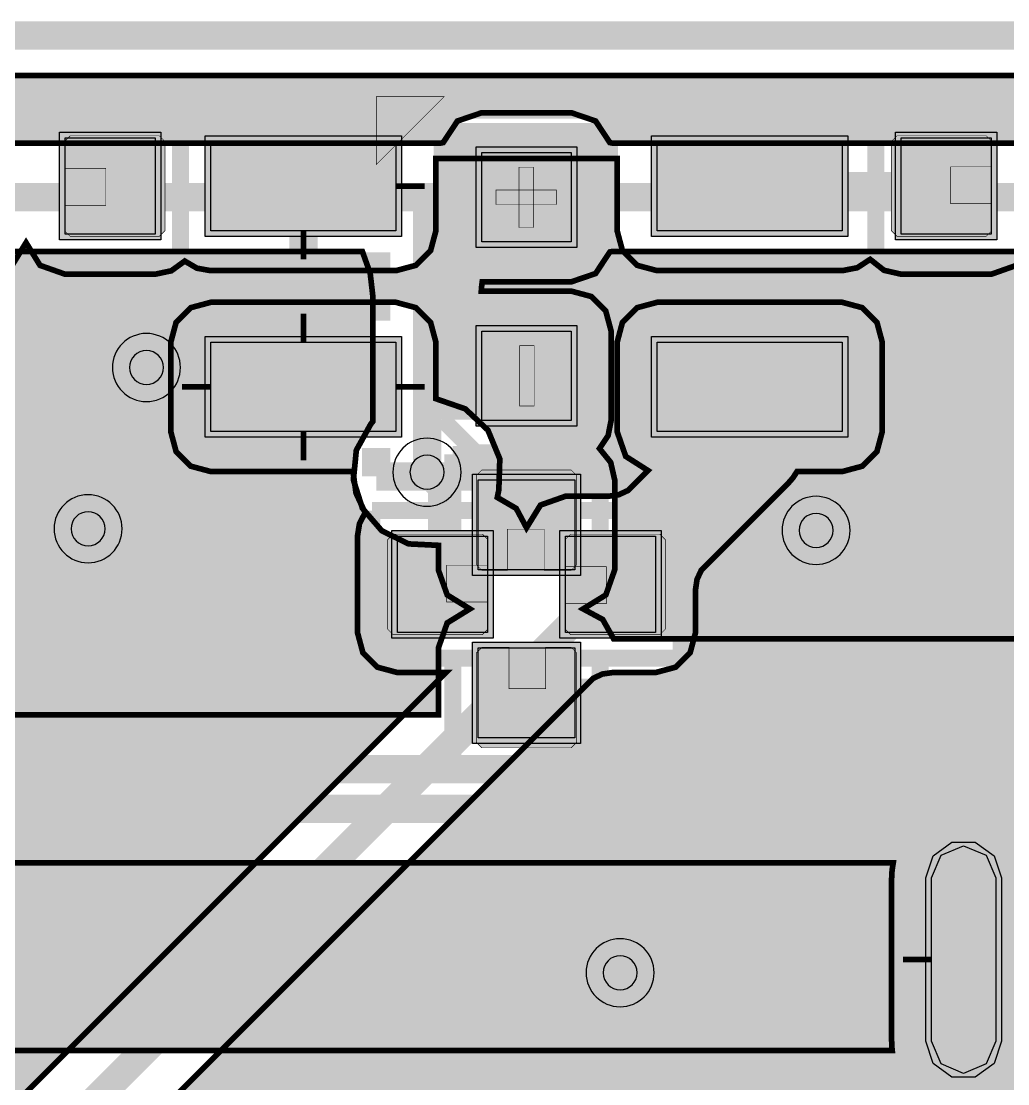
# Model space of a CAD drawing. Header units: millimetres. Extents: x -9 to 147, y 43 to 89.
# Drawn here: x 94.16 to 103, y 67.86 to 77.38 of the extents above; entities that cross this region are included whole.
import ezdxf

# ---------------------------------------------------------------- set-up
doc = ezdxf.new("R2010")
doc.units = ezdxf.units.MM
doc.header["$MEASUREMENT"] = 0
for name, color, linetype, true_color in [('Board-Outline-Layer', 7, 'Continuous', 0xff00ff), ('Bottom-Layer', 7, 'Continuous', 0x0000ff), ('Bottom-Paste-Mask-Layer', 7, 'Continuous', 0x800000), ('Bottom-Silkscreen-Layer', 7, 'Continuous', 0x66cc33), ('Bottom-Solder-Mask-Layer', 7, 'Continuous', 0xaa00ff), ('Document-Layer', 7, 'Continuous', 0xffffff), ('Hole-Layer', 7, 'Continuous', 0x222222), ('Multi-Layer', 7, 'Continuous', 0xc0c0c0), ('Top-Layer', 7, 'Continuous', 0xff0000), ('Top-Paste-Mask-Layer', 7, 'Continuous', 0x808080), ('Top-Silkscreen-Layer', 7, 'Continuous', 0xffcc00), ('Top-Solder-Mask-Layer', 7, 'Continuous', 0x800080)]:
    doc.layers.add(name, color=color, linetype=linetype, true_color=true_color)

msp = doc.modelspace()

# ---------------------------------------------------------------- hatches: boundary and pattern name
at = {"layer": 'Bottom-Layer'}
for points in [[(95.3599, 76.3322), (95.3599, 75.4682), (94.5534, 75.4682), (94.5534, 76.3322)], [(95.8583, 76.3002), (97.5183, 76.3002), (97.5183, 75.5002), (95.8583, 75.5002)], [(99.8583, 76.3002), (101.5183, 76.3002), (101.5183, 75.5002), (99.8583, 75.5002)], [(102.8532, 76.3322), (102.8532, 75.4682), (102.0467, 75.4682), (102.0467, 76.3322)], [(81.2354, 71.4894), (81.3178, 71.5276), (81.4076, 71.5406), (81.8448, 71.5406), (82.0239, 71.5886), (82.155, 71.7197), (82.203, 71.8988), (82.203, 72.285), (82.2161, 72.3749), (82.2542, 72.4573), (83.0313, 73.2344), (83.0756, 73.2853), (83.1124, 73.342), (83.5182, 73.342), (83.6973, 73.39), (83.8284, 73.5211), (83.8764, 73.7001), (83.8764, 74.5001), (83.8284, 74.6792), (83.6973, 74.8103), (83.5182, 74.8583), (81.8582, 74.8583), (81.6792, 74.8103), (81.5481, 74.6792), (81.5001, 74.5001), (81.5001, 73.7001), (81.5775, 73.4778), (81.7763, 73.3515), (81.5969, 73.1721), (81.5145, 73.134), (81.4246, 73.1209), (81.0384, 73.1209), (80.8133, 73.0414), (80.6882, 72.8381), (80.5969, 73.0103), (80.429, 73.1092), (80.4428, 73.1761), (80.4515, 73.4553), (80.3445, 73.7133), (80.1407, 73.9044), (79.8764, 73.9946), (79.8764, 74.5001), (79.8284, 74.6792), (79.6973, 74.8103), (79.5182, 74.8583), (77.8582, 74.8583), (77.6438, 74.787), (77.5147, 74.6015), (77.5147, 74.8682), (77.5435, 75.0561), (77.6269, 75.2268), (77.7351, 75.1639), (77.8582, 75.1421), (79.5182, 75.1421), (79.6973, 75.1901), (79.8284, 75.3212), (79.8764, 75.5002), (79.8764, 76.147), (81.5001, 76.147), (81.5001, 75.5002), (81.5481, 75.3212), (81.6792, 75.1901), (81.8582, 75.1421), (83.5182, 75.1421), (83.6529, 75.1684), (83.7679, 75.2434), (83.8921, 75.1451), (84.0467, 75.1101), (84.8531, 75.1101), (85.0782, 75.1896), (85.2033, 75.3929), (85.3284, 75.1896), (85.5534, 75.1101), (86.3599, 75.1101), (86.5052, 75.1409), (86.6255, 75.228), (86.7342, 75.1643), (86.8583, 75.1421), (88.5183, 75.1421), (88.6973, 75.1901), (88.8284, 75.3212), (88.8764, 75.5002), (88.8764, 76.147), (90.5001, 76.147), (90.5001, 75.5002), (90.5481, 75.3212), (90.6792, 75.1901), (90.8583, 75.1421), (92.5183, 75.1421), (92.653, 75.1684), (92.7679, 75.2434), (92.8922, 75.1451), (93.0467, 75.1101), (93.8532, 75.1101), (94.0782, 75.1896), (94.2033, 75.3929), (94.3284, 75.1896), (94.5534, 75.1101), (95.3599, 75.1101), (95.5052, 75.1409), (95.6255, 75.228), (95.7342, 75.1643), (95.8583, 75.1421), (97.5183, 75.1421), (97.6973, 75.1901), (97.8284, 75.3212), (97.8764, 75.5002), (97.8764, 76.147), (99.5001, 76.147), (99.5001, 75.5002), (99.5481, 75.3212), (99.6792, 75.1901), (99.8583, 75.1421), (101.5183, 75.1421), (101.653, 75.1684), (101.7679, 75.2434), (101.8922, 75.1451), (102.0467, 75.1101), (102.8532, 75.1101), (103.0782, 75.1896), (103.2033, 75.3929), (103.3284, 75.1896), (103.5534, 75.1101), (104.3599, 75.1101), (104.5052, 75.1409), (104.6256, 75.228), (104.7342, 75.1643), (104.8583, 75.1421), (106.5183, 75.1421), (106.6974, 75.1901), (106.8285, 75.3212), (106.8764, 75.5002), (106.8764, 76.147), (108.5002, 76.147), (108.5002, 75.5002), (108.5481, 75.3212), (108.6792, 75.1901), (108.8583, 75.1421), (110.5183, 75.1421), (110.653, 75.1684), (110.7679, 75.2434), (110.8922, 75.1451), (111.0467, 75.1101), (111.8532, 75.1101), (112.0782, 75.1896), (112.2033, 75.3929), (112.3284, 75.1896), (112.5534, 75.1101), (113.3599, 75.1101), (113.5052, 75.1409), (113.6256, 75.228), (113.7343, 75.1643), (113.8583, 75.1421), (115.5183, 75.1421), (115.6974, 75.1901), (115.8285, 75.3212), (115.8765, 75.5002), (115.8765, 76.147), (117.5002, 76.147), (117.5002, 75.5002), (117.5482, 75.3212), (117.6792, 75.1901), (117.8583, 75.1421), (119.5183, 75.1421), (119.653, 75.1684), (119.7679, 75.2434), (119.8922, 75.1451), (120.0467, 75.1101), (120.8532, 75.1101), (121.0782, 75.1896), (121.2033, 75.3929), (121.3284, 75.1896), (121.5535, 75.1101), (122.3599, 75.1101), (122.5053, 75.1409), (122.6256, 75.228), (122.7343, 75.1643), (122.8583, 75.1421), (124.5183, 75.1421), (124.6974, 75.1901), (124.8285, 75.3212), (124.8765, 75.5002), (124.8765, 76.147), (124.9244, 76.147), (126.444, 74.6275), (126.4748, 74.5989), (126.5076, 74.5727), (126.5021, 74.5366), (126.5002, 74.5001), (126.5002, 73.7001), (126.5776, 73.4778), (126.7763, 73.3515), (126.597, 73.1721), (126.5145, 73.134), (126.4247, 73.1209), (126.0385, 73.1209), (125.8134, 73.0414), (125.6883, 72.8381), (125.597, 73.0103), (125.429, 73.1092), (125.4429, 73.1761), (125.4516, 73.4553), (125.3446, 73.7133), (125.1408, 73.9044), (124.8765, 73.9946), (124.8765, 74.5001), (124.8285, 74.6792), (124.6974, 74.8103), (124.5183, 74.8583), (122.8583, 74.8583), (122.6793, 74.8103), (122.5482, 74.6792), (122.5002, 74.5001), (122.5002, 73.7001), (122.5482, 73.5211), (122.6793, 73.39), (122.8583, 73.342), (124.1362, 73.342), (124.1626, 73.1505), (124.2431, 72.9748), (124.1914, 72.8744), (124.1736, 72.7628), (124.1736, 71.8988), (124.2216, 71.7197), (124.3527, 71.5886), (124.5317, 71.5406), (124.9655, 71.5406), (118.0839, 64.6591), (110.5071, 64.6591), (117.3374, 71.4894), (117.4198, 71.5276), (117.5097, 71.5406), (117.8449, 71.5406), (118.024, 71.5886), (118.1551, 71.7197), (118.2031, 71.8988), (118.2031, 72.285), (118.2161, 72.3749), (118.2543, 72.4573), (119.0314, 73.2344), (119.0757, 73.2853), (119.1125, 73.342), (119.5183, 73.342), (119.6974, 73.39), (119.8285, 73.5211), (119.8765, 73.7001), (119.8765, 74.5001), (119.8285, 74.6792), (119.6974, 74.8103), (119.5183, 74.8583), (117.8583, 74.8583), (117.6792, 74.8103), (117.5482, 74.6792), (117.5002, 74.5001), (117.5002, 73.7001), (117.5776, 73.4778), (117.7763, 73.3515), (117.5969, 73.1721), (117.5145, 73.134), (117.4247, 73.1209), (117.0384, 73.1209), (116.8134, 73.0414), (116.6883, 72.8381), (116.597, 73.0103), (116.429, 73.1092), (116.4429, 73.1761), (116.4516, 73.4553), (116.3446, 73.7133), (116.1408, 73.9044), (115.8765, 73.9946), (115.8765, 74.5001), (115.8285, 74.6792), (115.6974, 74.8103), (115.5183, 74.8583), (113.8583, 74.8583), (113.6792, 74.8103), (113.5482, 74.6792), (113.5002, 74.5001), (113.5002, 73.7001), (113.5482, 73.5211), (113.6792, 73.39), (113.8583, 73.342), (115.1362, 73.342), (115.1626, 73.1505), (115.2431, 72.9748), (115.1914, 72.8744), (115.1736, 72.7628), (115.1736, 72.747), (115.1605, 72.6572), (115.1224, 72.5748), (109.3241, 66.7765), (109.2935, 66.773), (109.0919, 66.7246), (108.915, 66.6163), (108.891, 66.5971), (106.128, 66.5971), (106.1039, 66.6163), (105.8381, 66.7543), (105.5388, 66.7613), (105.2668, 66.6359), (105.0778, 66.4037), (105.0102, 66.1119), (105.0778, 65.8202), (105.2668, 65.588), (105.5388, 65.4626), (105.8381, 65.4696), (106.1039, 65.6076), (106.128, 65.6268), (108.891, 65.6268), (108.915, 65.6076), (109.242, 65.457), (109.5994, 65.4993), (109.8821, 65.7221), (110.0067, 66.0598), (110.0102, 66.0904), (115.4057, 71.4859), (115.4647, 71.5257), (115.5342, 71.5406), (116.0164, 71.5406), (109.4909, 65.0151), (101.812, 65.0151), (108.2864, 71.4894), (108.3688, 71.5276), (108.4587, 71.5406), (108.8449, 71.5406), (109.024, 71.5886), (109.1551, 71.7197), (109.203, 71.8988), (109.203, 72.285), (109.2161, 72.3749), (109.2542, 72.4573), (110.0313, 73.2344), (110.0757, 73.2853), (110.1125, 73.342), (110.5183, 73.342), (110.6974, 73.39), (110.8285, 73.5211), (110.8764, 73.7001), (110.8764, 74.5001), (110.8285, 74.6792), (110.6974, 74.8103), (110.5183, 74.8583), (108.8583, 74.8583), (108.6792, 74.8103), (108.5481, 74.6792), (108.5002, 74.5001), (108.5002, 73.7001), (108.5776, 73.4778), (108.7763, 73.3515), (108.5969, 73.1721), (108.5145, 73.134), (108.4247, 73.1209), (108.0384, 73.1209), (107.8134, 73.0414), (107.6883, 72.8381), (107.597, 73.0103), (107.429, 73.1092), (107.4429, 73.1761), (107.4516, 73.4553), (107.3446, 73.7133), (107.1408, 73.9044), (106.8764, 73.9946), (106.8764, 74.5001), (106.8285, 74.6792), (106.6974, 74.8103), (106.5183, 74.8583), (104.8583, 74.8583), (104.6792, 74.8103), (104.5481, 74.6792), (104.5002, 74.5001), (104.5002, 73.7001), (104.5481, 73.5211), (104.6792, 73.39), (104.8583, 73.342), (106.1362, 73.342), (106.1626, 73.1505), (106.2431, 72.9748), (106.1914, 72.8744), (106.1736, 72.7628), (106.1736, 71.8988), (106.2215, 71.7197), (106.3526, 71.5886), (106.5317, 71.5406), (106.9654, 71.5406), (100.7959, 65.3711), (93.168, 65.3711), (99.2864, 71.4894), (99.3688, 71.5276), (99.4587, 71.5406), (99.8449, 71.5406), (100.024, 71.5886), (100.155, 71.7197), (100.203, 71.8988), (100.203, 72.285), (100.2161, 72.3749), (100.2542, 72.4573), (101.0313, 73.2344), (101.0757, 73.2853), (101.1125, 73.342), (101.5183, 73.342), (101.6973, 73.39), (101.8284, 73.5211), (101.8764, 73.7001), (101.8764, 74.5001), (101.8284, 74.6792), (101.6973, 74.8103), (101.5183, 74.8583), (99.8583, 74.8583), (99.6792, 74.8103), (99.5481, 74.6792), (99.5001, 74.5001), (99.5001, 73.7001), (99.5775, 73.4778), (99.7763, 73.3515), (99.5969, 73.1721), (99.5145, 73.134), (99.4246, 73.1209), (99.0384, 73.1209), (98.8134, 73.0414), (98.6883, 72.8381), (98.596, 73.0113), (98.4263, 73.1099), (98.4401, 73.1762), (98.4489, 73.4547), (98.3426, 73.7123), (98.1398, 73.9034), (97.8764, 73.9943), (97.8764, 74.5001), (97.8284, 74.6792), (97.6973, 74.8103), (97.5183, 74.8583), (95.8583, 74.8583), (95.6792, 74.8103), (95.5481, 74.6792), (95.5001, 74.5001), (95.5001, 73.7001), (95.5481, 73.5211), (95.6792, 73.39), (95.8583, 73.342), (97.1334, 73.342), (97.1601, 73.1494), (97.2416, 72.9729), (97.191, 72.8732), (97.1735, 72.7628), (97.1735, 71.8988), (97.2215, 71.7197), (97.3526, 71.5886), (97.5317, 71.5406), (97.9654, 71.5406), (92.1518, 65.7271), (84.524, 65.7271), (90.2864, 71.4894), (90.3688, 71.5276), (90.4586, 71.5406), (90.8449, 71.5406), (91.0239, 71.5886), (91.155, 71.7197), (91.203, 71.8988), (91.203, 72.285), (91.2161, 72.3749), (91.2542, 72.4573), (92.0313, 73.2344), (92.0756, 73.2853), (92.1125, 73.342), (92.5183, 73.342), (92.6973, 73.39), (92.8284, 73.5211), (92.8764, 73.7001), (92.8764, 74.5001), (92.8284, 74.6792), (92.6973, 74.8103), (92.5183, 74.8583), (90.8583, 74.8583), (90.6792, 74.8103), (90.5481, 74.6792), (90.5001, 74.5001), (90.5001, 73.7001), (90.5775, 73.4778), (90.7763, 73.3515), (90.5969, 73.1721), (90.5145, 73.134), (90.4246, 73.1209), (90.0384, 73.1209), (89.8134, 73.0414), (89.6883, 72.8381), (89.5959, 73.0114), (89.426, 73.11), (89.4396, 73.1756), (89.4485, 73.454), (89.3422, 73.7115), (89.1396, 73.9026), (88.8764, 73.9937), (88.8764, 74.5001), (88.8284, 74.6792), (88.6973, 74.8103), (88.5183, 74.8583), (86.8583, 74.8583), (86.6792, 74.8103), (86.5481, 74.6792), (86.5001, 74.5001), (86.5001, 73.7001), (86.5481, 73.5211), (86.6792, 73.39), (86.8583, 73.342), (88.1329, 73.342), (88.1596, 73.1491), (88.2412, 72.9722), (88.1908, 72.8728), (88.1735, 72.7628), (88.1735, 71.8988), (88.2215, 71.7197), (88.3526, 71.5886), (88.5317, 71.5406), (88.9654, 71.5406), (83.5078, 66.0831), (75.829, 66.0831)], [(95.8583, 74.5001), (97.5183, 74.5001), (97.5183, 73.7001), (95.8583, 73.7001)], [(99.8583, 74.5001), (101.5183, 74.5001), (101.5183, 73.7001), (99.8583, 73.7001)], [(98.3382, 72.7628), (98.3382, 71.8988), (97.5317, 71.8988), (97.5317, 72.7628)], [(99.8449, 72.7628), (99.8449, 71.8988), (99.0384, 71.8988), (99.0384, 72.7628)]]:
    msp.add_hatch(color=256, dxfattribs=at).paths.add_polyline_path(points)
at = {"layer": 'Bottom-Paste-Mask-Layer'}
for points in [[(95.3983, 75.4503), (94.5983, 75.4503), (94.5483, 75.5003), (94.5483, 75.7282), (94.9183, 75.7282), (94.9183, 76.0582), (94.5483, 76.0582), (94.5483, 76.3003), (94.5983, 76.3503), (95.3983, 76.3503), (95.4483, 76.3003), (95.4483, 75.5003)], [(95.3983, 75.4503), (94.5983, 75.4503), (94.5483, 75.5003), (94.5483, 75.7282), (94.9183, 75.7282), (94.9183, 76.0582), (94.5483, 76.0582), (94.5483, 76.3003), (94.5983, 76.3503), (95.3983, 76.3503), (95.4483, 76.3003), (95.4483, 75.5003)], [(95.8583, 76.3002), (97.5183, 76.3002), (97.5183, 75.5002), (95.8583, 75.5002)], [(99.8583, 76.3002), (101.5183, 76.3002), (101.5183, 75.5002), (99.8583, 75.5002)], [(102.0083, 76.3502), (102.8083, 76.3502), (102.8583, 76.3002), (102.8583, 76.0723), (102.4883, 76.0723), (102.4883, 75.7423), (102.8583, 75.7423), (102.8583, 75.5002), (102.8083, 75.4502), (102.0083, 75.4502), (101.9583, 75.5002), (101.9583, 76.3002)], [(102.0083, 76.3502), (102.8083, 76.3502), (102.8583, 76.3002), (102.8583, 76.0723), (102.4883, 76.0723), (102.4883, 75.7423), (102.8583, 75.7423), (102.8583, 75.5002), (102.8083, 75.4502), (102.0083, 75.4502), (101.9583, 75.5002), (101.9583, 76.3002)], [(95.8583, 74.5001), (97.5183, 74.5001), (97.5183, 73.7001), (95.8583, 73.7001)], [(99.8583, 74.5001), (101.5183, 74.5001), (101.5183, 73.7001), (99.8583, 73.7001)], [(97.4933, 72.7808), (98.2933, 72.7808), (98.3433, 72.7307), (98.3433, 72.5028), (97.9733, 72.5028), (97.9733, 72.1728), (98.3433, 72.1728), (98.3433, 71.9307), (98.2933, 71.8808), (97.4933, 71.8808), (97.4433, 71.9307), (97.4433, 72.7307)], [(97.4933, 72.7808), (98.2933, 72.7808), (98.3433, 72.7307), (98.3433, 72.5028), (97.9733, 72.5028), (97.9733, 72.1728), (98.3433, 72.1728), (98.3433, 71.9307), (98.2933, 71.8808), (97.4933, 71.8808), (97.4433, 71.9307), (97.4433, 72.7307)], [(99.8833, 71.8808), (99.0833, 71.8808), (99.0333, 71.9308), (99.0333, 72.1588), (99.4033, 72.1588), (99.4033, 72.4888), (99.0333, 72.4888), (99.0333, 72.7308), (99.0833, 72.7808), (99.8833, 72.7808), (99.9333, 72.7308), (99.9333, 71.9308)], [(99.8833, 71.8808), (99.0833, 71.8808), (99.0333, 71.9308), (99.0333, 72.1588), (99.4033, 72.1588), (99.4033, 72.4888), (99.0333, 72.4888), (99.0333, 72.7308), (99.0833, 72.7808), (99.8833, 72.7808), (99.9333, 72.7308), (99.9333, 71.9308)]]:
    msp.add_hatch(color=256, dxfattribs=at).paths.add_polyline_path(points)
at = {"layer": 'Bottom-Solder-Mask-Layer'}
for points in [[(95.4107, 76.383), (95.4107, 75.4174), (94.5026, 75.4174), (94.5026, 76.383)], [(102.904, 76.383), (102.904, 75.4174), (101.9959, 75.4174), (101.9959, 76.383)], [(95.8075, 76.351), (97.5691, 76.351), (97.5691, 75.4494), (95.8075, 75.4494)], [(99.8075, 76.351), (101.5691, 76.351), (101.5691, 75.4494), (99.8075, 75.4494)], [(95.8075, 74.5509), (97.5691, 74.5509), (97.5691, 73.6493), (95.8075, 73.6493)], [(99.8075, 74.5509), (101.5691, 74.5509), (101.5691, 73.6493), (99.8075, 73.6493)], [(98.389, 72.8136), (98.389, 71.848), (97.4809, 71.848), (97.4809, 72.8136)], [(99.8957, 72.8136), (99.8957, 71.848), (98.9876, 71.848), (98.9876, 72.8136)]]:
    msp.add_hatch(color=256, dxfattribs=at).paths.add_polyline_path(points)
at = {"layer": 'Document-Layer'}
for points in [[(97.9516, 76.7019), (97.342, 76.7019), (97.342, 76.0923)], [(97.9516, 76.7019), (97.342, 76.7019), (97.342, 76.0923)], [(98.6199, 75.5291), (98.6199, 76.0691), (98.7499, 76.0691), (98.7499, 75.5291)], [(98.6199, 75.5291), (98.6199, 76.0691), (98.7499, 76.0691), (98.7499, 75.5291)], [(98.9554, 75.7347), (98.4154, 75.7347), (98.4154, 75.8647), (98.9554, 75.8647)], [(98.9554, 75.7347), (98.4154, 75.7347), (98.4154, 75.8647), (98.9554, 75.8647)], [(98.6268, 73.9302), (98.6268, 74.4702), (98.7568, 74.4702), (98.7568, 73.9302)], [(98.6268, 73.9302), (98.6268, 74.4702), (98.7568, 74.4702), (98.7568, 73.9302)]]:
    msp.add_hatch(color=256, dxfattribs=at).paths.add_polyline_path(points)
at = {"layer": 'Top-Layer'}
for points in [[(137.0003, 57.6081), (104.3989, 57.6081), (108.7996, 62.0089), (108.8075, 62.0155), (108.8133, 62.0192), (108.8288, 62.0266), (108.8515, 62.0349), (108.8789, 62.0424), (108.9079, 62.048), (108.9357, 62.0514), (108.968, 62.0529), (109.2519, 62.1248), (109.4748, 62.3149), (109.5906, 62.584), (109.7469, 62.2653), (110.0481, 62.0776), (110.4031, 62.0776), (110.7043, 62.2653), (110.8606, 62.584), (110.9905, 62.2965), (111.2412, 62.105), (111.5528, 62.0553), (111.8506, 62.1592), (112.0636, 62.392), (112.1407, 62.6979), (112.1407, 64.1619), (112.0787, 64.438), (111.9044, 64.6609), (111.6516, 64.7879), (111.3687, 64.7944), (111.3612, 64.7934), (111.3582, 64.7935), (111.3427, 64.7959), (111.3211, 64.8016), (111.2988, 64.81), (111.2806, 64.819), (111.2712, 64.825), (111.2621, 64.8328), (110.009, 66.0859), (110.0086, 66.0966), (109.9519, 66.3807), (109.7795, 66.6135), (109.5243, 66.7506), (109.235, 66.7658), (108.9669, 66.6563), (108.771, 66.4429), (108.6847, 66.1663), (108.7246, 65.8794), (106.8473, 67.7567), (106.9794, 67.9225), (107.0506, 68.1222), (107.2069, 67.8036), (107.5081, 67.6158), (107.8631, 67.6158), (108.1643, 67.8036), (108.3206, 68.1222), (108.4769, 67.8036), (108.7781, 67.6158), (109.1331, 67.6158), (109.4343, 67.8036), (109.5906, 68.1222), (109.7469, 67.8036), (110.0481, 67.6158), (110.4031, 67.6158), (110.7043, 67.8036), (110.8606, 68.1222), (110.9905, 67.8347), (111.2412, 67.6432), (111.5528, 67.5935), (111.8506, 67.6974), (112.0636, 67.9302), (112.1407, 68.2361), (112.1407, 68.9166), (112.1412, 68.9198), (112.1529, 68.9353), (112.1721, 68.9571), (112.2376, 69.024), (113.0478, 69.8342), (133.6501, 69.8342), (133.8358, 69.8711), (133.9932, 69.9763), (134.5619, 70.545), (134.6443, 70.5831), (134.7341, 70.5962), (135.1204, 70.5962), (135.2994, 70.6441), (135.4305, 70.7752), (135.4785, 70.9543), (135.4785, 71.7608), (135.399, 71.9858), (135.1957, 72.1109), (135.399, 72.236), (135.4785, 72.461), (135.4785, 73.2675), (135.4427, 73.4235), (135.3426, 73.5483), (135.4196, 73.6642), (135.4466, 73.8007), (135.4466, 74.6007), (135.3986, 74.7798), (135.2675, 74.9109), (135.0885, 74.9588), (134.2885, 74.9588), (134.2871, 74.9588), (134.2858, 74.9588), (134.2889, 75.0002), (134.2939, 75.0415), (135.0882, 75.0415), (135.2673, 75.0895), (135.3984, 75.2206), (135.4464, 75.3996), (135.4464, 76.1996), (135.3984, 76.3787), (135.2673, 76.5098), (135.0882, 76.5578), (134.2882, 76.5578), (134.0692, 76.483), (133.9416, 76.2899), (133.9246, 76.2861), (133.9072, 76.2848), (126.4692, 76.2848), (126.4518, 76.2861), (126.4348, 76.2899), (126.3072, 76.483), (126.0882, 76.5578), (125.2882, 76.5578), (125.0692, 76.483), (124.9416, 76.2899), (124.9246, 76.2861), (124.9072, 76.2848), (117.4692, 76.2848), (117.4518, 76.2861), (117.4348, 76.2899), (117.3072, 76.483), (117.0882, 76.5578), (116.2882, 76.5578), (116.0692, 76.483), (115.9416, 76.2899), (115.9246, 76.2861), (115.9072, 76.2848), (108.4692, 76.2848), (108.4518, 76.2861), (108.4347, 76.2899), (108.3072, 76.483), (108.0882, 76.5578), (107.2882, 76.5578), (107.0692, 76.483), (106.9416, 76.2899), (106.9246, 76.2861), (106.9072, 76.2848), (99.4692, 76.2848), (99.4518, 76.2861), (99.4347, 76.2899), (99.3072, 76.483), (99.0882, 76.5578), (98.2882, 76.5578), (98.0691, 76.483), (97.9416, 76.2899), (97.9246, 76.2861), (97.9072, 76.2848), (90.4691, 76.2848), (90.4517, 76.2861), (90.4347, 76.2899), (90.3071, 76.483), (90.0881, 76.5578), (89.2881, 76.5578), (89.0691, 76.483), (88.9416, 76.2899), (88.9245, 76.2861), (88.9071, 76.2848), (81.4691, 76.2848), (81.4517, 76.2861), (81.4347, 76.2899), (81.3071, 76.483), (81.0881, 76.5578), (80.2881, 76.5578), (80.0691, 76.483), (79.9415, 76.2899), (79.9245, 76.2861), (79.9071, 76.2848), (72.4691, 76.2848), (72.4517, 76.2861), (72.4347, 76.2899), (72.3071, 76.483), (72.0881, 76.5578), (71.2881, 76.5578), (71.0691, 76.483), (70.9415, 76.2899), (70.9245, 76.2861), (70.9071, 76.2848), (63.4691, 76.2848), (63.4517, 76.2861), (63.4347, 76.2899), (63.3071, 76.483), (63.0881, 76.5578), (62.2881, 76.5578), (62.0691, 76.483), (61.9415, 76.2899), (61.9245, 76.2861), (61.9071, 76.2848), (54.4691, 76.2848), (54.4517, 76.2861), (54.4346, 76.2899), (54.3071, 76.483), (54.0881, 76.5578), (53.2881, 76.5578), (53.069, 76.483), (52.9415, 76.2899), (52.9245, 76.2861), (52.9071, 76.2848), (45.469, 76.2848), (45.4516, 76.2861), (45.4346, 76.2899), (45.3071, 76.483), (45.088, 76.5578), (44.288, 76.5578), (44.069, 76.483), (43.9415, 76.2899), (43.9244, 76.2861), (43.907, 76.2848), (36.469, 76.2848), (36.4516, 76.2861), (36.4346, 76.2899), (36.307, 76.483), (36.088, 76.5578), (35.288, 76.5578), (35.069, 76.483), (34.9414, 76.2899), (34.9244, 76.2861), (34.907, 76.2848), (27.469, 76.2848), (27.4516, 76.2861), (27.4346, 76.2899), (27.307, 76.483), (27.088, 76.5578), (26.288, 76.5578), (26.069, 76.483), (25.9414, 76.2899), (25.9244, 76.2861), (25.907, 76.2848), (18.469, 76.2848), (18.4516, 76.2861), (18.4346, 76.2899), (18.307, 76.483), (18.088, 76.5578), (17.288, 76.5578), (17.069, 76.483), (16.9414, 76.2899), (16.9244, 76.2861), (16.907, 76.2848), (9.469, 76.2848), (9.4516, 76.2861), (9.4345, 76.2899), (9.307, 76.483), (9.088, 76.5578), (8.288, 76.5578), (8.069, 76.483), (7.9414, 76.2899), (7.9244, 76.2861), (7.907, 76.2848), (0.469, 76.2848), (0.4516, 76.2861), (0.4345, 76.2899), (0.307, 76.483), (0.088, 76.5578), (-0.712, 76.5578), (-0.8911, 76.5098), (-1.0222, 76.3787), (-1.0702, 76.1996), (-1.0702, 75.8486), (-1.0833, 75.7588), (-1.1214, 75.6764), (-1.544, 75.2538), (-1.6491, 75.0964), (-1.6861, 74.9107), (-1.6861, 73.7906), (-1.7053, 73.7665), (-1.834, 73.5333), (-1.8606, 73.2682), (-1.7807, 73.014), (-1.6072, 72.8118), (-1.3681, 72.6942), (-1.1021, 72.6802), (-1.1021, 72.461), (-1.0225, 72.236), (-0.8193, 72.1109), (-1.0225, 71.9858), (-1.1021, 71.7608), (-1.1021, 70.9543), (-1.0541, 70.7752), (-0.923, 70.6441), (-0.7439, 70.5962), (-0.3577, 70.5962), (-0.2678, 70.5831), (-0.1854, 70.545), (4.3506, 66.0089), (4.508, 65.9038), (4.6936, 65.8669), (25.2982, 65.8669), (24.2859, 64.8546), (24.2759, 64.846), (24.2707, 64.8427), (24.2577, 64.8364), (24.237, 64.8288), (24.2096, 64.8211), (24.1805, 64.815), (24.093, 64.8034), (23.8324, 64.7168), (23.6313, 64.5296), (23.5264, 64.2758), (23.3965, 64.5633), (23.1458, 64.7548), (22.8342, 64.8045), (22.5364, 64.7005), (22.3234, 64.4678), (22.2463, 64.1619), (22.2463, 62.6979), (22.3078, 62.4228), (22.4808, 62.2002), (22.7322, 62.0727), (23.014, 62.0645), (23.0217, 62.0655), (23.0254, 62.0654), (23.0417, 62.0628), (23.0639, 62.0569), (23.0867, 62.0483), (23.1051, 62.0393), (23.1142, 62.0335), (23.1229, 62.0262), (27.5409, 57.6081), (-2.579, 57.6081), (-2.8999, 57.6941), (-3.1349, 57.9291), (-3.2209, 58.25), (-3.2209, 76.25), (-3.1349, 76.5709), (-2.8999, 76.8059), (-2.579, 76.8919), (137.0003, 76.8919), (137.3212, 76.8059), (137.5561, 76.5709), (137.6421, 76.25), (137.6421, 58.25), (137.5561, 57.9291), (137.3212, 57.6941)], [(99.0882, 76.1996), (99.0882, 75.3996), (98.2882, 75.3996), (98.2882, 76.1996)], [(90.4784, 72.461), (90.4784, 73.2675), (90.4426, 73.4235), (90.3425, 73.5483), (90.4195, 73.6642), (90.4465, 73.8007), (90.4465, 74.6007), (90.3985, 74.7798), (90.2675, 74.9109), (90.0884, 74.9588), (89.2884, 74.9588), (89.2854, 74.9588), (89.2824, 74.9588), (89.2856, 75.0002), (89.2906, 75.0415), (90.0881, 75.0415), (90.3071, 75.1163), (90.4347, 75.3094), (90.4517, 75.3132), (90.4691, 75.3145), (97.217, 75.3145), (97.2874, 75.118), (97.3113, 74.9106), (97.3113, 73.7907), (97.2922, 73.7666), (97.1632, 73.5329), (97.1369, 73.2673), (97.2174, 73.0129), (97.3917, 72.8108), (97.6316, 72.6937), (97.8981, 72.6807), (97.8981, 72.461), (97.9777, 72.236), (98.1809, 72.1109), (97.9777, 71.9858), (97.8981, 71.7608), (97.8981, 71.1604), (90.5715, 71.1604), (90.5296, 71.2023), (90.4915, 71.2847), (90.4784, 71.3745), (90.4784, 71.7608), (90.3989, 71.9858), (90.1956, 72.1109), (90.3989, 72.236)], [(99.4784, 72.461), (99.4784, 73.2675), (99.4427, 73.4235), (99.3425, 73.5483), (99.4195, 73.6642), (99.4465, 73.8007), (99.4465, 74.6007), (99.3986, 74.7798), (99.2675, 74.9109), (99.0884, 74.9588), (98.2884, 74.9588), (98.2856, 74.9588), (98.2829, 74.9588), (98.286, 75.0002), (98.2911, 75.0415), (99.0882, 75.0415), (99.3072, 75.1163), (99.4347, 75.3094), (99.4518, 75.3132), (99.4692, 75.3145), (106.2198, 75.3145), (106.2903, 75.118), (106.3141, 74.9106), (106.3141, 73.7906), (106.295, 73.7665), (106.1662, 73.5333), (106.1396, 73.2682), (106.2195, 73.014), (106.393, 72.8118), (106.6321, 72.6942), (106.8982, 72.6802), (106.8982, 72.461), (106.9777, 72.236), (107.181, 72.1109), (106.9777, 71.9858), (106.8982, 71.7608), (106.8982, 70.9543), (106.9839, 70.7218), (107.2, 70.6006), (107.2024, 70.5871), (107.2032, 70.5733), (107.2032, 70.1284), (107.1512, 70.0615), (107.1084, 69.9883), (107.0997, 69.9708), (107.092, 69.9528), (107.081, 69.9252), (107.0713, 69.8972), (107.0703, 69.8946), (107.0604, 69.8633), (107.0533, 69.8312), (107.0504, 69.8149), (106.9315, 70.0874), (106.703, 70.2777), (106.4135, 70.3452), (106.3842, 70.346), (106.359, 70.3489), (106.331, 70.3542), (106.3037, 70.3617), (106.2804, 70.3702), (106.2643, 70.3778), (106.2583, 70.3816), (106.2509, 70.3878), (104.9381, 71.7006), (104.7807, 71.8058), (104.5951, 71.8427), (99.4689, 71.8427), (99.3711, 72.0164), (99.1956, 72.1109), (99.3989, 72.236)], [(99.0884, 74.6007), (99.0884, 73.8007), (98.2884, 73.8007), (98.2884, 74.6007)], [(98.2563, 73.2675), (99.1203, 73.2675), (99.1203, 72.461), (98.2563, 72.461)], [(98.2563, 71.7608), (99.1203, 71.7608), (99.1203, 70.9543), (98.2563, 70.9543)], [(101.9605, 69.7001), (101.9605, 68.2361), (101.9617, 68.1956), (101.9655, 68.1552), (83.1871, 68.1552), (80.7757, 70.5666), (80.7956, 70.5565), (80.8147, 70.545), (81.3834, 69.9763), (81.5408, 69.8711), (81.7265, 69.8342), (101.9745, 69.8342), (101.964, 69.7675)], [(102.3186, 69.7001), (102.4027, 69.903), (102.6056, 69.9871), (102.8085, 69.903), (102.8926, 69.7001), (102.8926, 68.2361), (102.8085, 68.0332), (102.6056, 67.9491), (102.4027, 68.0332), (102.3186, 68.2361)]]:
    msp.add_hatch(color=256, dxfattribs=at).paths.add_polyline_path(points)
at = {"layer": 'Top-Paste-Mask-Layer'}
for points in [[(99.0882, 76.1996), (99.0882, 75.3996), (98.2882, 75.3996), (98.2882, 76.1996)], [(99.0884, 74.6007), (99.0884, 73.8007), (98.2884, 73.8007), (98.2884, 74.6007)], [(98.2383, 73.3059), (98.2383, 72.5059), (98.2883, 72.4559), (98.5163, 72.4559), (98.5163, 72.8259), (98.8463, 72.8259), (98.8463, 72.4559), (99.0883, 72.4559), (99.1383, 72.5059), (99.1383, 73.3059), (99.0883, 73.3559), (98.2883, 73.3559)], [(98.2383, 73.3059), (98.2383, 72.5059), (98.2883, 72.4559), (98.5163, 72.4559), (98.5163, 72.8259), (98.8463, 72.8259), (98.8463, 72.4559), (99.0883, 72.4559), (99.1383, 72.5059), (99.1383, 73.3059), (99.0883, 73.3559), (98.2883, 73.3559)], [(99.1383, 70.9159), (99.1383, 71.7159), (99.0883, 71.7659), (98.8603, 71.7659), (98.8603, 71.3959), (98.5303, 71.3959), (98.5303, 71.7659), (98.2883, 71.7659), (98.2383, 71.7159), (98.2383, 70.9159), (98.2883, 70.8659), (99.0883, 70.8659)], [(99.1383, 70.9159), (99.1383, 71.7159), (99.0883, 71.7659), (98.8603, 71.7659), (98.8603, 71.3959), (98.5303, 71.3959), (98.5303, 71.7659), (98.2883, 71.7659), (98.2383, 71.7159), (98.2383, 70.9159), (98.2883, 70.8659), (99.0883, 70.8659)], [(102.3186, 69.7001), (102.4027, 69.903), (102.6056, 69.9871), (102.8085, 69.903), (102.8926, 69.7001), (102.8926, 68.2361), (102.8085, 68.0332), (102.6056, 67.9491), (102.4027, 68.0332), (102.3186, 68.2361)]]:
    msp.add_hatch(color=256, dxfattribs=at).paths.add_polyline_path(points)
at = {"layer": 'Top-Solder-Mask-Layer'}
for points in [[(99.139, 76.2504), (99.139, 75.3488), (98.2374, 75.3488), (98.2374, 76.2504)], [(99.1392, 74.6515), (99.1392, 73.7499), (98.2376, 73.7499), (98.2376, 74.6515)], [(98.2055, 73.3183), (99.1711, 73.3183), (99.1711, 72.4102), (98.2055, 72.4102)], [(98.2055, 71.8116), (99.1711, 71.8116), (99.1711, 70.9035), (98.2055, 70.9035)], [(102.2678, 69.7001), (102.3323, 69.8987), (102.5012, 70.0214), (102.71, 70.0214), (102.8789, 69.8987), (102.9434, 69.7001), (102.9434, 68.2361), (102.8789, 68.0375), (102.71, 67.9148), (102.5012, 67.9148), (102.3323, 68.0375), (102.2678, 68.2361)]]:
    msp.add_hatch(color=256, dxfattribs=at).paths.add_polyline_path(points)

# ---------------------------------------------------------------- linework, layer by layer
at = {"layer": 'Board-Outline-Layer', "const_width": 0.254}
msp.add_lwpolyline([(-3.579, 58.25), (-3.579, 76.25, -0.414), (-2.579, 77.25), (137.0003, 77.25, -0.414), (138.0003, 76.25), (138.0003, 58.25, -0.414), (137.0003, 57.25), (-2.579, 57.25, -0.414)], format="xyb", close=True, dxfattribs=at)
at = {"layer": 'Bottom-Layer'}
for points, const_width in [([(85.9566, 76.7051), (94.9566, 76.7051)], 0.4), ([(94.9566, 75.9002), (94.9566, 76.7051)], 0.4), ([(94.9566, 76.7051), (103.9567, 76.7051)], 0.4), ([(94.0782, 75.1896), (94.2033, 75.3929), (94.3284, 75.1896), (94.5534, 75.1101), (95.3599, 75.1101), (95.5052, 75.1409), (95.6255, 75.228), (95.7342, 75.1643), (95.8583, 75.1421), (97.5183, 75.1421), (97.6973, 75.1901), (97.8284, 75.3212), (97.8764, 75.5002), (97.8764, 76.147), (99.5001, 76.147), (99.5001, 75.5002), (99.5481, 75.3212), (99.6792, 75.1901), (99.8583, 75.1421), (101.5183, 75.1421), (101.653, 75.1684), (101.7679, 75.2434), (101.8922, 75.1451), (102.0467, 75.1101), (102.8532, 75.1101), (103.0782, 75.1896)], 0.0508), ([(96.6883, 74.9776), (96.6883, 75.9002)], 0.254), ([(100.6883, 75.9002), (102.4499, 75.9002)], 0.254), ([(97.5157, 75.9002), (97.7748, 75.9002)], 0.0508), ([(96.6883, 75.5028), (96.6883, 75.2437)], 0.0508), ([(87.6883, 74.9776), (96.6883, 74.9776)], 0.254), ([(96.6883, 74.9776), (105.6883, 74.9776)], 0.254), ([(96.6883, 74.1001), (96.6883, 74.9776)], 0.254), ([(93.168, 65.3711), (99.2864, 71.4894), (99.3688, 71.5276), (99.4587, 71.5406), (99.8449, 71.5406), (100.024, 71.5886), (100.155, 71.7197), (100.203, 71.8988), (100.203, 72.285), (100.2161, 72.3749), (100.2542, 72.4573), (101.0313, 73.2344), (101.0757, 73.2853), (101.1125, 73.342), (101.5183, 73.342), (101.6973, 73.39), (101.8284, 73.5211), (101.8764, 73.7001), (101.8764, 74.5001), (101.8284, 74.6792), (101.6973, 74.8103), (101.5183, 74.8583), (99.8583, 74.8583), (99.6792, 74.8103), (99.5481, 74.6792), (99.5001, 74.5001), (99.5001, 73.7001), (99.5775, 73.4778), (99.7763, 73.3515), (99.5969, 73.1721), (99.5145, 73.134), (99.4246, 73.1209), (99.0384, 73.1209), (98.8134, 73.0414), (98.6883, 72.8381), (98.596, 73.0113), (98.4263, 73.1099), (98.4401, 73.1762), (98.4489, 73.4547), (98.3426, 73.7123), (98.1398, 73.9034), (97.8764, 73.9943), (97.8764, 74.5001), (97.8284, 74.6792), (97.6973, 74.8103), (97.5183, 74.8583), (95.8583, 74.8583), (95.6792, 74.8103), (95.5481, 74.6792), (95.5001, 74.5001), (95.5001, 73.7001), (95.5481, 73.5211), (95.6792, 73.39), (95.8583, 73.342), (97.1334, 73.342), (97.1601, 73.1494), (97.2416, 72.9729), (97.191, 72.8732), (97.1735, 72.7628), (97.1735, 71.8988), (97.2215, 71.7197), (97.3526, 71.5886), (97.5317, 71.5406), (97.9654, 71.5406), (92.1518, 65.7271)], 0.0508), ([(96.6883, 74.4976), (96.6883, 74.7567)], 0.0508), ([(100.6883, 74.1001), (100.6883, 73.5774)], 0.254), ([(95.8608, 74.1001), (95.6017, 74.1001)], 0.0508), ([(97.5157, 74.1001), (97.7748, 74.1001)], 0.0508), ([(96.6883, 73.7027), (96.6883, 73.4436)], 0.0508), ([(100.6883, 73.5774), (99.4416, 72.3308)], 0.254), ([(97.9321, 73.2004), (97.7965, 73.336)], 0.254), ([(97.9321, 72.2501), (97.9321, 73.2004)], 0.254), ([(99.4416, 72.3308), (92.3528, 65.2419)], 0.254)]:
    msp.add_lwpolyline(points, dxfattribs=dict(at, const_width=const_width))
for points in [[(95.3599, 76.3322), (95.3599, 75.4682), (94.5534, 75.4682), (94.5534, 76.3322)], [(95.8583, 76.3002), (97.5183, 76.3002), (97.5183, 75.5002), (95.8583, 75.5002)], [(99.8583, 76.3002), (101.5183, 76.3002), (101.5183, 75.5002), (99.8583, 75.5002)], [(102.8532, 76.3322), (102.8532, 75.4682), (102.0467, 75.4682), (102.0467, 76.3322)], [(95.8583, 74.5001), (97.5183, 74.5001), (97.5183, 73.7001), (95.8583, 73.7001)], [(99.8583, 74.5001), (101.5183, 74.5001), (101.5183, 73.7001), (99.8583, 73.7001)], [(98.3382, 72.7628), (98.3382, 71.8988), (97.5317, 71.8988), (97.5317, 72.7628)], [(99.8449, 72.7628), (99.8449, 71.8988), (99.0384, 71.8988), (99.0384, 72.7628)]]:
    msp.add_lwpolyline(points, close=True, dxfattribs=at)
at = {"layer": 'Bottom-Paste-Mask-Layer', "const_width": 0.00508}
for points in [[(95.3983, 75.4503), (94.5983, 75.4503), (94.5483, 75.5003), (94.5483, 75.7282), (94.9183, 75.7282), (94.9183, 76.0582), (94.5483, 76.0582), (94.5483, 76.3003), (94.5983, 76.3503), (95.3983, 76.3503), (95.4483, 76.3003), (95.4483, 75.5003)], [(95.3983, 75.4503), (94.5983, 75.4503), (94.5483, 75.5003), (94.5483, 75.7282), (94.9183, 75.7282), (94.9183, 76.0582), (94.5483, 76.0582), (94.5483, 76.3003), (94.5983, 76.3503), (95.3983, 76.3503), (95.4483, 76.3003), (95.4483, 75.5003)], [(102.0083, 76.3502), (102.8083, 76.3502), (102.8583, 76.3002), (102.8583, 76.0723), (102.4883, 76.0723), (102.4883, 75.7423), (102.8583, 75.7423), (102.8583, 75.5002), (102.8083, 75.4502), (102.0083, 75.4502), (101.9583, 75.5002), (101.9583, 76.3002)], [(102.0083, 76.3502), (102.8083, 76.3502), (102.8583, 76.3002), (102.8583, 76.0723), (102.4883, 76.0723), (102.4883, 75.7423), (102.8583, 75.7423), (102.8583, 75.5002), (102.8083, 75.4502), (102.0083, 75.4502), (101.9583, 75.5002), (101.9583, 76.3002)], [(97.4933, 72.7808), (98.2933, 72.7808), (98.3433, 72.7307), (98.3433, 72.5028), (97.9733, 72.5028), (97.9733, 72.1728), (98.3433, 72.1728), (98.3433, 71.9307), (98.2933, 71.8808), (97.4933, 71.8808), (97.4433, 71.9307), (97.4433, 72.7307)], [(97.4933, 72.7808), (98.2933, 72.7808), (98.3433, 72.7307), (98.3433, 72.5028), (97.9733, 72.5028), (97.9733, 72.1728), (98.3433, 72.1728), (98.3433, 71.9307), (98.2933, 71.8808), (97.4933, 71.8808), (97.4433, 71.9307), (97.4433, 72.7307)], [(99.8833, 71.8808), (99.0833, 71.8808), (99.0333, 71.9308), (99.0333, 72.1588), (99.4033, 72.1588), (99.4033, 72.4888), (99.0333, 72.4888), (99.0333, 72.7308), (99.0833, 72.7808), (99.8833, 72.7808), (99.9333, 72.7308), (99.9333, 71.9308)], [(99.8833, 71.8808), (99.0833, 71.8808), (99.0333, 71.9308), (99.0333, 72.1588), (99.4033, 72.1588), (99.4033, 72.4888), (99.0333, 72.4888), (99.0333, 72.7308), (99.0833, 72.7808), (99.8833, 72.7808), (99.9333, 72.7308), (99.9333, 71.9308)]]:
    msp.add_lwpolyline(points, close=True, dxfattribs=at)
at = {"layer": 'Bottom-Paste-Mask-Layer'}
for points in [[(95.8583, 76.3002), (97.5183, 76.3002), (97.5183, 75.5002), (95.8583, 75.5002)], [(99.8583, 76.3002), (101.5183, 76.3002), (101.5183, 75.5002), (99.8583, 75.5002)], [(95.8583, 74.5001), (97.5183, 74.5001), (97.5183, 73.7001), (95.8583, 73.7001)], [(99.8583, 74.5001), (101.5183, 74.5001), (101.5183, 73.7001), (99.8583, 73.7001)]]:
    msp.add_lwpolyline(points, close=True, dxfattribs=at)
at = {"layer": 'Bottom-Silkscreen-Layer'}
for points, const_width in [([(97.5706, 76.7019), (97.342, 76.4733)], 0.254), ([(97.5706, 76.7019), (97.342, 76.4733)], 0.254), ([(97.8246, 76.7019), (97.5706, 76.7019)], 0.254), ([(97.8246, 76.7019), (97.5706, 76.7019)], 0.254), ([(100.0344, 76.7019), (97.8246, 76.7019)], 0.254), ([(100.0344, 76.7019), (97.8246, 76.7019)], 0.254), ([(100.0344, 76.5313), (100.0344, 76.7019)], 0.254), ([(100.0344, 76.5313), (100.0344, 76.7019)], 0.254), ([(95.5884, 76.5608), (94.6295, 76.5608)], 0.1524), ([(95.5884, 76.5608), (94.6295, 76.5608)], 0.1524), ([(95.5884, 75.2396), (95.5884, 76.5608)], 0.1524), ([(95.5884, 75.2396), (95.5884, 76.5608)], 0.1524), ([(101.8182, 75.2396), (101.8182, 76.5608)], 0.1524), ([(101.8182, 76.5608), (102.7771, 76.5608)], 0.1524), ([(101.8182, 75.2396), (101.8182, 76.5608)], 0.1524), ([(101.8182, 76.5608), (102.7771, 76.5608)], 0.1524), ([(97.342, 75.3049), (97.342, 74.6953)], 0.254), ([(97.342, 75.3049), (97.342, 74.6953)], 0.254), ([(100.0344, 74.7207), (100.0344, 75.2943)], 0.254), ([(100.0344, 74.7207), (100.0344, 75.2943)], 0.254), ([(94.6295, 75.2396), (95.5884, 75.2396)], 0.1524), ([(94.6295, 75.2396), (95.5884, 75.2396)], 0.1524), ([(102.7771, 75.2396), (101.8182, 75.2396)], 0.1524), ([(102.7771, 75.2396), (101.8182, 75.2396)], 0.1524), ([(97.342, 73.5523), (97.342, 73.2983)], 0.254), ([(97.342, 73.5523), (97.342, 73.2983)], 0.254), ([(100.0344, 73.2983), (100.0344, 73.5015)], 0.254), ([(100.0344, 73.2983), (100.0344, 73.5015)], 0.254), ([(97.342, 73.2983), (100.0344, 73.2983)], 0.254), ([(97.342, 73.2983), (100.0344, 73.2983)], 0.254), ([(97.3032, 71.6702), (97.3032, 72.9914)], 0.1524), ([(97.3032, 72.9914), (98.2621, 72.9914)], 0.1524), ([(97.3032, 71.6702), (97.3032, 72.9914)], 0.1524), ([(97.3032, 72.9914), (98.2621, 72.9914)], 0.1524), ([(100.0734, 72.9914), (99.1145, 72.9914)], 0.1524), ([(100.0734, 72.9914), (99.1145, 72.9914)], 0.1524), ([(100.0734, 71.6702), (100.0734, 72.9914)], 0.1524), ([(100.0734, 71.6702), (100.0734, 72.9914)], 0.1524), ([(98.2621, 71.6702), (97.3032, 71.6702)], 0.1524), ([(98.2621, 71.6702), (97.3032, 71.6702)], 0.1524), ([(99.1145, 71.6702), (100.0734, 71.6702)], 0.1524), ([(99.1145, 71.6702), (100.0734, 71.6702)], 0.1524)]:
    msp.add_lwpolyline(points, dxfattribs=dict(at, const_width=const_width))
at = {"layer": 'Bottom-Silkscreen-Layer', "const_width": 0.254}
for points in [[(98.022, 75.7255), (98.022, 76.2335), (99.3428, 76.2335), (99.3428, 75.7255)], [(98.022, 75.7255), (98.022, 76.2335), (99.3428, 76.2335), (99.3428, 75.7255)], [(98.022, 73.9348), (98.022, 74.4555), (99.3428, 74.4555), (99.3428, 73.9348)], [(98.022, 73.9348), (98.022, 74.4555), (99.3428, 74.4555), (99.3428, 73.9348)]]:
    msp.add_lwpolyline(points, close=True, dxfattribs=at)
at = {"layer": 'Bottom-Solder-Mask-Layer'}
for points in [[(95.4107, 76.383), (95.4107, 75.4174), (94.5026, 75.4174), (94.5026, 76.383)], [(102.904, 76.383), (102.904, 75.4174), (101.9959, 75.4174), (101.9959, 76.383)], [(95.8075, 76.351), (97.5691, 76.351), (97.5691, 75.4494), (95.8075, 75.4494)], [(99.8075, 76.351), (101.5691, 76.351), (101.5691, 75.4494), (99.8075, 75.4494)], [(95.8075, 74.5509), (97.5691, 74.5509), (97.5691, 73.6493), (95.8075, 73.6493)], [(99.8075, 74.5509), (101.5691, 74.5509), (101.5691, 73.6493), (99.8075, 73.6493)], [(98.389, 72.8136), (98.389, 71.848), (97.4809, 71.848), (97.4809, 72.8136)], [(99.8957, 72.8136), (99.8957, 71.848), (98.9876, 71.848), (98.9876, 72.8136)]]:
    msp.add_lwpolyline(points, close=True, dxfattribs=at)
at = {"layer": 'Document-Layer', "const_width": 0.00508}
for points in [[(97.9516, 76.7019), (97.342, 76.7019), (97.342, 76.0923)], [(97.9516, 76.7019), (97.342, 76.7019), (97.342, 76.0923)], [(98.6199, 75.5291), (98.6199, 76.0691), (98.7499, 76.0691), (98.7499, 75.5291)], [(98.6199, 75.5291), (98.6199, 76.0691), (98.7499, 76.0691), (98.7499, 75.5291)], [(98.9554, 75.7347), (98.4154, 75.7347), (98.4154, 75.8647), (98.9554, 75.8647)], [(98.9554, 75.7347), (98.4154, 75.7347), (98.4154, 75.8647), (98.9554, 75.8647)], [(98.6268, 73.9302), (98.6268, 74.4702), (98.7568, 74.4702), (98.7568, 73.9302)], [(98.6268, 73.9302), (98.6268, 74.4702), (98.7568, 74.4702), (98.7568, 73.9302)]]:
    msp.add_lwpolyline(points, close=True, dxfattribs=at)
at = {"layer": 'Hole-Layer'}
for points in [[(95.1299, 74.2742, 1), (95.4349, 74.2742, 1)], [(97.644, 73.336, 1), (97.949, 73.336, 1)], [(94.6069, 72.8291, 1), (94.9119, 72.8291, 1)], [(101.1304, 72.8149, 1), (101.4354, 72.8149, 1)], [(99.3746, 68.851, 1), (99.6796, 68.851, 1)]]:
    msp.add_lwpolyline(points, format="xyb", close=True, dxfattribs=at)
at = {"layer": 'Multi-Layer'}
for points in [[(94.9774, 74.2742, 1), (95.5874, 74.2742), (95.5874, 74.2742, 1), (94.9774, 74.2742)], [(97.4915, 73.336, 1), (98.1015, 73.336), (98.1015, 73.336, 1), (97.4915, 73.336)], [(94.4544, 72.8291, 1), (95.0644, 72.8291), (95.0644, 72.8291, 1), (94.4544, 72.8291)], [(100.9779, 72.8149, 1), (101.5879, 72.8149), (101.5879, 72.8149, 1), (100.9779, 72.8149)], [(99.2221, 68.851, 1), (99.8321, 68.851), (99.8321, 68.851, 1), (99.2221, 68.851)]]:
    msp.add_lwpolyline(points, format="xyb", dxfattribs=at)
at = {"layer": 'Top-Layer'}
for points, const_width in [([(-2.579, 76.8919), (137.0003, 76.8919)], 0.0508), ([(115.9072, 76.2848), (108.4692, 76.2848), (108.4518, 76.2861), (108.4347, 76.2899), (108.3072, 76.483), (108.0882, 76.5578), (107.2882, 76.5578), (107.0692, 76.483), (106.9416, 76.2899), (106.9246, 76.2861), (106.9072, 76.2848), (99.4692, 76.2848), (99.4518, 76.2861), (99.4347, 76.2899), (99.3072, 76.483), (99.0882, 76.5578), (98.2882, 76.5578), (98.0691, 76.483), (97.9416, 76.2899), (97.9246, 76.2861), (97.9072, 76.2848), (90.4691, 76.2848)], 0.0508), ([(89.6881, 75.7996), (97.7965, 75.7996)], 0.254), ([(97.7965, 73.336), (97.7965, 75.7996)], 0.254), ([(97.7965, 75.7996), (98.6882, 75.7996)], 0.254), ([(98.6882, 75.7996), (106.7993, 75.7996)], 0.254), ([(90.4691, 75.3145), (97.217, 75.3145), (97.2874, 75.118), (97.3113, 74.9106), (97.3113, 73.7907), (97.2922, 73.7666), (97.1632, 73.5329), (97.1369, 73.2673), (97.2174, 73.0129), (97.3917, 72.8108), (97.6316, 72.6937), (97.8981, 72.6807), (97.8981, 72.461), (97.9777, 72.236), (98.1809, 72.1109), (97.9777, 71.9858), (97.8981, 71.7608), (97.8981, 71.1604), (90.5715, 71.1604)], 0.0508), ([(104.5951, 71.8427), (99.4689, 71.8427), (99.3711, 72.0164), (99.1956, 72.1109), (99.3989, 72.236), (99.4784, 72.461), (99.4784, 73.2675), (99.4427, 73.4235), (99.3425, 73.5483), (99.4195, 73.6642), (99.4465, 73.8007), (99.4465, 74.6007), (99.3986, 74.7798), (99.2675, 74.9109), (99.0884, 74.9588), (98.2884, 74.9588), (98.2856, 74.9588), (98.2829, 74.9588), (98.286, 75.0002), (98.2911, 75.0415), (99.0882, 75.0415), (99.3072, 75.1163), (99.4347, 75.3094), (99.4518, 75.3132), (99.4692, 75.3145), (106.2198, 75.3145)], 0.0508), ([(98.6884, 72.8644), (98.6884, 74.2007)], 0.254), ([(98.6883, 71.3575), (104.5951, 71.3575)], 0.254), ([(90.3705, 70.6753), (104.0533, 70.6753)], 0.254), ([(81.7265, 70.3193), (103.1853, 70.3193)], 0.254), ([(102.3211, 68.9681), (102.0621, 68.9681)], 0.0508)]:
    msp.add_lwpolyline(points, dxfattribs=dict(at, const_width=const_width))
for points in [[(99.0882, 76.1996), (99.0882, 75.3996), (98.2882, 75.3996), (98.2882, 76.1996)], [(99.0884, 74.6007), (99.0884, 73.8007), (98.2884, 73.8007), (98.2884, 74.6007)], [(98.2563, 73.2675), (99.1203, 73.2675), (99.1203, 72.461), (98.2563, 72.461)], [(98.2563, 71.7608), (99.1203, 71.7608), (99.1203, 70.9543), (98.2563, 70.9543)], [(102.3186, 69.7001), (102.4027, 69.903), (102.6056, 69.9871), (102.8085, 69.903), (102.8926, 69.7001), (102.8926, 68.2361), (102.8085, 68.0332), (102.6056, 67.9491), (102.4027, 68.0332), (102.3186, 68.2361)]]:
    msp.add_lwpolyline(points, close=True, dxfattribs=at)
at = {"layer": 'Top-Layer', "const_width": 0.0508}
msp.add_lwpolyline([(101.9605, 69.7001), (101.9605, 68.2361), (101.9617, 68.1956), (101.9655, 68.1552), (83.1871, 68.1552), (80.7757, 70.5666), (80.7956, 70.5565), (80.8147, 70.545), (81.3834, 69.9763), (81.5408, 69.8711), (81.7265, 69.8342), (101.9745, 69.8342), (101.964, 69.7675)], close=True, dxfattribs=at)
at = {"layer": 'Top-Paste-Mask-Layer'}
for points in [[(99.0882, 76.1996), (99.0882, 75.3996), (98.2882, 75.3996), (98.2882, 76.1996)], [(99.0884, 74.6007), (99.0884, 73.8007), (98.2884, 73.8007), (98.2884, 74.6007)], [(102.3186, 69.7001), (102.4027, 69.903), (102.6056, 69.9871), (102.8085, 69.903), (102.8926, 69.7001), (102.8926, 68.2361), (102.8085, 68.0332), (102.6056, 67.9491), (102.4027, 68.0332), (102.3186, 68.2361)]]:
    msp.add_lwpolyline(points, close=True, dxfattribs=at)
at = {"layer": 'Top-Paste-Mask-Layer', "const_width": 0.00508}
for points in [[(98.2383, 73.3059), (98.2383, 72.5059), (98.2883, 72.4559), (98.5163, 72.4559), (98.5163, 72.8259), (98.8463, 72.8259), (98.8463, 72.4559), (99.0883, 72.4559), (99.1383, 72.5059), (99.1383, 73.3059), (99.0883, 73.3559), (98.2883, 73.3559)], [(98.2383, 73.3059), (98.2383, 72.5059), (98.2883, 72.4559), (98.5163, 72.4559), (98.5163, 72.8259), (98.8463, 72.8259), (98.8463, 72.4559), (99.0883, 72.4559), (99.1383, 72.5059), (99.1383, 73.3059), (99.0883, 73.3559), (98.2883, 73.3559)], [(99.1383, 70.9159), (99.1383, 71.7159), (99.0883, 71.7659), (98.8603, 71.7659), (98.8603, 71.3959), (98.5303, 71.3959), (98.5303, 71.7659), (98.2883, 71.7659), (98.2383, 71.7159), (98.2383, 70.9159), (98.2883, 70.8659), (99.0883, 70.8659)], [(99.1383, 70.9159), (99.1383, 71.7159), (99.0883, 71.7659), (98.8603, 71.7659), (98.8603, 71.3959), (98.5303, 71.3959), (98.5303, 71.7659), (98.2883, 71.7659), (98.2383, 71.7159), (98.2383, 70.9159), (98.2883, 70.8659), (99.0883, 70.8659)]]:
    msp.add_lwpolyline(points, close=True, dxfattribs=at)
at = {"layer": 'Top-Silkscreen-Layer'}
for points, const_width in [([(97.9317, 75.2406), (97.9317, 76.3906)], 0.15), ([(97.9317, 75.2406), (97.9317, 76.3906)], 0.15), ([(97.9318, 76.3906), (99.4117, 76.3906)], 0.15), ([(97.9318, 76.3906), (99.4117, 76.3906)], 0.15), ([(99.4318, 75.2406), (99.4318, 76.3906)], 0.15), ([(99.4318, 75.2406), (99.4318, 76.3906)], 0.15), ([(98.3318, 75.2206), (98.3417, 75.2206)], 0.15), ([(98.3318, 75.2206), (99.0118, 75.2206)], 0.15), ([(98.3318, 75.2206), (98.3417, 75.2206)], 0.15), ([(98.3318, 75.2206), (99.0118, 75.2206)], 0.15), ([(98.3417, 75.2206), (98.6818, 74.8806)], 0.15), ([(98.3417, 75.2206), (98.6818, 74.8806)], 0.15), ([(98.6818, 75.2206), (98.6818, 74.8806)], 0.15), ([(98.6818, 75.2206), (98.6818, 74.8806)], 0.15), ([(99.0118, 75.2106), (98.6818, 74.8806)], 0.15), ([(99.0118, 75.2106), (98.6818, 74.8806)], 0.15), ([(99.0118, 75.2206), (99.0118, 75.2106)], 0.15), ([(99.0118, 75.2206), (99.0118, 75.2106)], 0.15), ([(97.934, 74.8606), (97.934, 73.8105)], 0.15), ([(97.934, 74.8606), (97.934, 73.8105)], 0.15), ([(99.4341, 74.8606), (99.4341, 73.8105)], 0.15), ([(99.4341, 74.8606), (99.4341, 73.8105)], 0.15), ([(98.2339, 73.5105), (97.934, 73.8105)], 0.15), ([(98.2339, 73.5105), (97.934, 73.8105)], 0.15), ([(99.1341, 73.5105), (99.4341, 73.8105)], 0.15), ([(99.1341, 73.5105), (99.4341, 73.8105)], 0.15), ([(98.0277, 72.5371), (98.0277, 73.496)], 0.1524), ([(98.0277, 73.496), (99.3489, 73.496)], 0.1524), ([(98.0277, 72.5371), (98.0277, 73.496)], 0.1524), ([(98.0277, 73.496), (99.3489, 73.496)], 0.1524), ([(98.3341, 73.5105), (98.2339, 73.5105)], 0.15), ([(98.3341, 73.5105), (98.2339, 73.5105)], 0.15), ([(98.3341, 73.5105), (99.034, 73.5105)], 0.15), ([(98.3341, 73.5105), (99.034, 73.5105)], 0.15), ([(99.034, 73.5105), (99.1341, 73.5105)], 0.15), ([(99.034, 73.5105), (99.1341, 73.5105)], 0.15), ([(99.3489, 73.496), (99.3489, 72.5371)], 0.1524), ([(99.3489, 73.496), (99.3489, 72.5371)], 0.1524), ([(98.0277, 71.6847), (98.0277, 70.7258)], 0.1524), ([(98.0277, 71.6847), (98.0277, 70.7258)], 0.1524), ([(99.3489, 70.7258), (99.3489, 71.6847)], 0.1524), ([(99.3489, 70.7258), (99.3489, 71.6847)], 0.1524), ([(98.0277, 70.7258), (99.3489, 70.7258)], 0.1524), ([(98.0277, 70.7258), (99.3489, 70.7258)], 0.1524)]:
    msp.add_lwpolyline(points, dxfattribs=dict(at, const_width=const_width))
at = {"layer": 'Top-Solder-Mask-Layer'}
for points in [[(99.139, 76.2504), (99.139, 75.3488), (98.2374, 75.3488), (98.2374, 76.2504)], [(99.1392, 74.6515), (99.1392, 73.7499), (98.2376, 73.7499), (98.2376, 74.6515)], [(98.2055, 73.3183), (99.1711, 73.3183), (99.1711, 72.4102), (98.2055, 72.4102)], [(98.2055, 71.8116), (99.1711, 71.8116), (99.1711, 70.9035), (98.2055, 70.9035)], [(102.2678, 69.7001), (102.3323, 69.8987), (102.5012, 70.0214), (102.71, 70.0214), (102.8789, 69.8987), (102.9434, 69.7001), (102.9434, 68.2361), (102.8789, 68.0375), (102.71, 67.9148), (102.5012, 67.9148), (102.3323, 68.0375), (102.2678, 68.2361)]]:
    msp.add_lwpolyline(points, close=True, dxfattribs=at)

doc.saveas('drawing.dxf')
